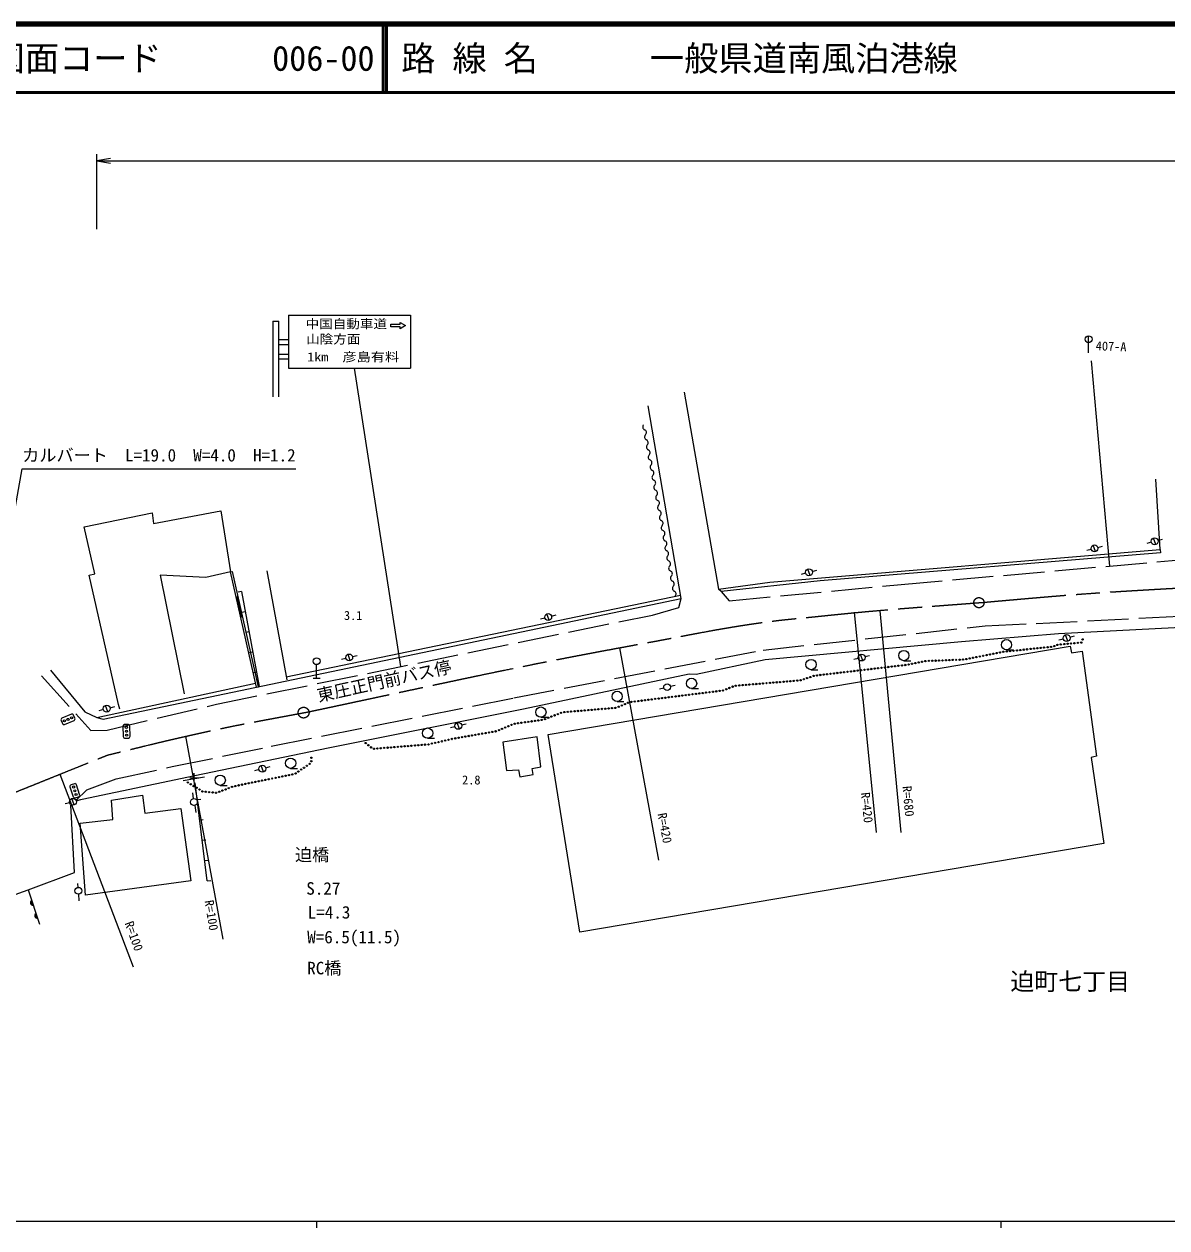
# Model space of a CAD drawing. Units: millimetres, scale not verified. Extents: x 40000 to 680000, y 20000 to 380000.
# Drawn here: x 125265 to 292282, y 204000 to 380000 of the extents above; entities that cross this region are included whole.
import ezdxf
from ezdxf.enums import TextEntityAlignment as Align

# ---------------------------------------------------------------- set-up
doc = ezdxf.new("R2010")
doc.units = ezdxf.units.MM
doc.header["$LTSCALE"] = 1000
for name, pattern in [('CHAIN', [18.5, 12, -1.5, 3.5, -1.5]), ('DASHED', [7.5, 6, -1.5]), ('LONG_DASHED_DOTTED', [15.25, 12, -1.5, 0.25, -1.5])]:
    doc.linetypes.add(name, pattern=pattern)
for name, color, linetype, lineweight in [('M-BMK', 2, 'CHAIN', 13), ('M-STR-HTXT', 7, 'Continuous', 13), ('M-STR-STRC', 7, 'Continuous', 25), ('M-TTL', 2, 'Continuous', 140), ('M-TTL-BAND', 7, 'Continuous', 25), ('M-TTL-LINE', 7, 'Continuous', 50), ('M-WORK', 1, 'Continuous', 13)]:
    doc.layers.add(name, color=color, linetype=linetype, lineweight=lineweight)
doc.layers.add('M-BMK-HTXT', color=7, linetype='Continuous')
doc.layers.add('M-TTL-TXT', color=7, linetype='Continuous')
doc.styles.add('ＭＳ ゴシック', font='')
doc.styles.get('ＭＳ ゴシック').set_extended_font_data('MS Gothic')

# ---------------------------------------------------------------- blocks, each defined once
blk = doc.blocks.new('plus')
at = {"color": 0, "linetype": 'Continuous', "lineweight": -2}
for p, q in [((-1.25, 0), (1.25, 0)), ((0, -1.25), (0, 1.25))]:
    blk.add_line(p, q, dxfattribs=at)
blk = doc.blocks.new('open_arrow')
at = {"color": 0, "linetype": 'Continuous', "lineweight": -2}
blk.add_lwpolyline([(7.5, 1.25), (0, 0), (7.5, -1.25)], dxfattribs=at)

msp = doc.modelspace()

# ---------------------------------------------------------------- linework, layer by layer
at = {"layer": 'M-BMK'}
for centre, radius in [((264808, 295409), 745), ((166115, 279337), 792)]:
    msp.add_circle(centre, radius, dxfattribs=at)
for points in [[(265551, 295467), (277493, 296534), (280679, 296795), (290395, 297355), (301542, 297997), (307798, 298217), (318963, 298340), (329729, 298458), (335770, 298524), (346528, 298076), (353843, 297771), (356268, 297641), (365240, 296965)], [(166897, 279463), (190753, 284545), (196941, 286024), (216328, 289558), (222733, 290725), (226296, 291536), (232741, 292460), (236052, 292935), (237925, 293052), (241252, 293402), (250725, 294399), (253792, 294564), (265551, 295467)], [(72036, 246780), (100056, 258065), (111922, 262844), (137486, 273140), (137486, 273140), (137486, 273140), (137486, 273140), (141935, 274207), (144413, 274863), (148875, 275872), (155876, 277455), (158197, 277841), (166897, 279463)]]:
    msp.add_open_spline(points, degree=3, knots=[0, 0, 0, 0, 1, 1, 1, 2, 2, 2, 3, 3, 3, 4, 4, 4, 4], dxfattribs=at)
at = {"layer": 'M-STR-HTXT'}
for p, q in [((135886, 350000), (135886, 361000)), ((135886, 360000), (559000, 360000)), ((249848, 261809), (246629, 294000)), ((250323, 294211), (253384, 261809)), ((212265, 288828), (217991, 257789)), ((148875, 275872), (154306, 246202)), ((130488, 270360), (141201, 242180))]:
    msp.add_line(p, q, dxfattribs=at)
msp.add_lwpolyline([(117075, 270656), (125000, 315000), (165000, 315000)], dxfattribs=at)
at = {"layer": 'M-STR-STRC'}
for p, q in [((161631, 336549), (162487, 336549)), ((161631, 336549), (161631, 329314)), ((162487, 325506), (162487, 336549)), ((163916, 337431), (163903, 329708)), ((163916, 337431), (181743, 337431)), ((180203, 336109), (180203, 336376)), ((180203, 336376), (181003, 335923)), ((181743, 337431), (181743, 329696)), ((178870, 336109), (180203, 336109)), ((178870, 335736), (178870, 336109)), ((180203, 335736), (178870, 335736)), ((181003, 335923), (180203, 335469)), ((180203, 335469), (180203, 335736)), ((280843, 331928), (280843, 334428)), ((162487, 333884), (163916, 333884)), ((163916, 333122), (162487, 333122)), ((162479, 331753), (163909, 331753)), ((163909, 330991), (162479, 330991)), ((161631, 329314), (161631, 325506)), ((163903, 329708), (181743, 329696)), ((173499, 329701), (180252, 286064)), ((281212, 330767), (283893, 300757))]:
    msp.add_line(p, q, dxfattribs=at)
msp.add_circle((280843, 333928), 500, dxfattribs=at)
at = {"layer": 'M-TTL'}
msp.add_line((680000, 380000), (40000, 380000), dxfattribs=at)
at = {"layer": 'M-TTL-BAND'}
for p, q in [((40000, 205000), (579000, 205000)), ((168000, 205000), (168000, 204000)), ((268000, 205000), (268000, 204000))]:
    msp.add_line(p, q, dxfattribs=at)
at = {"layer": 'M-TTL-LINE'}
for p, q in [((177750, 380000), (177750, 370000)), ((178250, 380000), (178250, 370000)), ((40000, 370000), (680000, 370000))]:
    msp.add_line(p, q, dxfattribs=at)
at = {"layer": 'M-WORK'}
for p, q in [((221727, 326203), (226758, 297390)), ((221270, 296003), (216474, 324183)), ((291299, 303177), (290666, 313468)), ((134042, 306505), (143963, 308522)), ((143963, 308522), (144197, 306974)), ((144197, 306974), (154001, 308827)), ((154001, 308827), (155408, 299915)), ((135590, 299633), (134042, 306505)), ((290651, 303907), (290312, 304847)), ((290970, 304511), (291648, 304687)), ((234252, 298428), (291299, 303177)), ((281218, 303204), (280568, 303038)), ((281861, 302872), (281522, 303813)), ((282180, 303477), (282858, 303653)), ((290008, 304238), (289358, 304072)), ((291299, 303177), (291352, 302712)), ((291352, 302712), (241589, 298604)), ((134769, 299446), (135590, 299633)), ((139073, 280518), (134769, 299446)), ((151820, 299094), (145135, 299446)), ((145135, 299446), (148642, 282083)), ((155408, 299915), (151820, 299094)), ((155408, 299915), (155701, 299981)), ((159232, 283060), (155408, 299915)), ((159524, 283126), (155701, 299981)), ((160756, 300064), (163653, 284115)), ((239485, 299718), (238835, 299551)), ((240128, 299386), (239789, 300326)), ((240447, 299991), (241125, 300167)), ((226758, 297390), (234252, 298428)), ((241589, 298604), (227144, 297035)), ((136807, 278381), (221270, 296003)), ((156538, 296291), (156245, 296225)), ((156968, 293313), (156304, 296238)), ((157026, 293326), (156362, 296252)), ((157085, 293339), (156421, 296265)), ((157143, 293352), (156479, 296278)), ((157048, 297038), (156557, 296947)), ((157048, 297038), (159630, 283143)), ((163569, 284578), (221183, 296512)), ((227144, 297035), (226758, 297390)), ((157596, 294089), (157105, 293997)), ((156909, 293299), (157202, 293366)), ((201380, 293168), (200730, 293002)), ((202024, 292836), (201684, 293777)), ((202342, 293441), (203021, 293617)), ((276453, 290921), (303472, 292328)), ((158144, 291139), (157653, 291048)), ((262275, 289725), (276453, 290921)), ((277791, 289765), (277451, 290706)), ((278109, 290370), (278788, 290546)), ((201859, 276124), (278162, 289044)), ((233567, 287121), (262275, 289725)), ((277147, 290097), (276497, 289931)), ((278162, 289044), (278350, 288059)), ((158693, 288190), (158201, 288098)), ((172300, 287260), (171650, 287094)), ((172944, 286929), (172604, 287869)), ((173262, 287533), (173941, 287709)), ((223469, 284975), (233567, 287121)), ((247181, 287251), (246531, 287085)), ((247825, 286919), (247486, 287859)), ((248143, 287524), (248822, 287700)), ((253839, 286929), (254839, 286929)), ((268844, 288519), (269844, 288519)), ((278350, 288059), (279874, 288317)), ((279874, 288317), (281977, 272970)), ((129131, 285525), (134135, 279427)), ((159241, 285240), (158749, 285149)), ((168015, 284351), (168015, 286351)), ((240276, 285610), (241276, 285610)), ((135886, 278599), (159085, 283626)), ((167515, 284351), (168515, 284351)), ((198244, 279909), (222484, 285011)), ((219719, 283191), (220398, 283367)), ((222484, 285011), (223469, 284975)), ((159232, 283060), (159524, 283126)), ((218757, 282918), (218107, 282752)), ((222809, 282866), (223809, 282866)), ((137507, 279452), (137167, 280392)), ((137825, 280056), (138504, 280232)), ((139248, 279849), (139073, 280518)), ((169712, 274175), (198244, 279909)), ((211938, 280966), (212938, 280966)), ((130663, 278188), (130859, 277728)), ((132177, 279102), (130796, 278516)), ((131186, 277596), (132567, 278182)), ((132700, 278509), (132504, 278970)), ((134135, 279427), (135886, 278599)), ((135886, 278599), (136807, 278381)), ((136863, 279783), (136213, 279617)), ((200797, 278668), (201797, 278668)), ((139705, 277338), (139761, 275839)), ((140445, 277616), (139946, 277598)), ((140760, 275877), (140705, 277376)), ((188239, 277259), (187589, 277093)), ((188883, 276927), (188543, 277868)), ((189201, 277532), (189880, 277708)), ((140020, 275599), (140520, 275618)), ((184238, 275595), (185238, 275595)), ((200244, 275815), (195248, 274994)), ((195248, 274994), (195787, 270866)), ((200783, 271429), (200244, 275815)), ((206503, 247240), (201859, 276124)), ((150222, 270129), (169712, 274175)), ((281977, 272970), (281211, 272767)), ((160248, 270665), (159908, 271606)), ((160566, 271270), (161245, 271446)), ((164220, 271186), (165220, 271186)), ((199540, 271171), (200783, 271429)), ((199657, 270279), (199540, 271171)), ((281211, 272767), (283041, 260226)), ((132834, 266480), (150222, 270129)), ((148515, 269400), (151656, 269962)), ((159604, 270997), (158954, 270831)), ((195787, 270866), (197523, 270960)), ((197523, 270960), (197711, 269951)), ((197711, 269951), (199657, 270279)), ((131974, 268474), (132435, 267047)), ((132611, 268943), (132135, 268789)), ((133386, 267354), (132925, 268782)), ((150020, 266755), (149906, 267619)), ((152041, 254733), (150282, 269064)), ((153929, 268705), (154929, 268705)), ((131927, 266163), (131277, 265997)), ((132571, 265831), (132231, 266772)), ((132750, 266886), (133225, 267039)), ((132889, 266436), (133568, 266612)), ((138040, 266518), (142578, 267280)), ((138251, 263721), (138040, 266518)), ((142578, 267280), (142907, 264653)), ((150195, 265771), (150346, 264727)), ((150579, 266644), (151076, 266705)), ((142907, 264653), (148160, 265310)), ((148160, 265310), (149650, 254750)), ((133484, 263170), (138251, 263721)), ((134240, 252639), (133484, 263170)), ((150945, 263666), (151441, 263727)), ((151310, 260689), (151807, 260750)), ((283041, 260226), (206503, 247240)), ((151676, 257711), (152172, 257772)), ((133186, 253791), (133125, 254378)), ((149650, 254750), (134240, 252639)), ((152041, 254733), (152538, 254794)), ((120984, 251668), (125847, 253419)), ((125847, 253419), (127521, 248432)), ((133241, 252793), (133244, 251833))]:
    msp.add_line(p, q, dxfattribs=at)
at = {"layer": 'M-WORK', "linetype": 'DASHED'}
for points in [[(227144, 297035), (228323, 295691), (253466, 298083), (294165, 301660), (306760, 302129), (328198, 302317), (370808, 300212), (401047, 297415), (459571, 289763), (483477, 286450), (491950, 284468), (508732, 279164), (523168, 272530), (534883, 265326), (543116, 260023), (556685, 249548)], [(127833, 284720), (135033, 276699), (137426, 276792), (153398, 280569), (217094, 293603), (220959, 294682), (221270, 296003)], [(132834, 266480), (134427, 268029), (138743, 269655), (146905, 271438), (161376, 274416), (196816, 281500), (233264, 288489), (265701, 292007), (295324, 293485), (325745, 294212), (368314, 292922), (388251, 291515), (406873, 289286), (444963, 284291), (479816, 279623), (491673, 277084), (507663, 271965), (524655, 263100), (538323, 254234), (552381, 243823)]]:
    msp.add_lwpolyline(points, dxfattribs=at)
at = {"layer": 'M-WORK', "linetype": 'LONG_DASHED_DOTTED'}
msp.add_lwpolyline([(125847, 253419), (132614, 255942), (132098, 265824)], dxfattribs=at)
at = {"layer": 'M-WORK'}
for centre, radius in [((290488, 304379), 500), ((281698, 303345), 500), ((239965, 299858), 500), ((201860, 293309), 500), ((277627, 290238), 500), ((268844, 289269), 750), ((271854, 288589), 100), ((272351, 288641), 100), ((272848, 288692), 100), ((273346, 288744), 100), ((273843, 288795), 100), ((274340, 288847), 100), ((274838, 288898), 100), ((275335, 288950), 100), ((275819, 289057), 100), ((276284, 289240), 100), ((276774, 289316), 100), ((277273, 289358), 100), ((277771, 289400), 100), ((278269, 289441), 100), ((278767, 289483), 100), ((279266, 289525), 100), ((279756, 289578), 100), ((279956, 290036), 100), ((168015, 286851), 500), ((172780, 287401), 500), ((240276, 286360), 750), ((247661, 287391), 500), ((253839, 287679), 750), ((256988, 286870), 100), ((257488, 286890), 100), ((257987, 286910), 100), ((258487, 286931), 100), ((258986, 286951), 100), ((259486, 286971), 100), ((259986, 286992), 100), ((260485, 287012), 100), ((260985, 287032), 100), ((261484, 287053), 100), ((261984, 287073), 100), ((262484, 287093), 100), ((262978, 287154), 100), ((263469, 287252), 100), ((263959, 287349), 100), ((264449, 287447), 100), ((264940, 287545), 100), ((265430, 287642), 100), ((265921, 287740), 100), ((266411, 287838), 100), ((266901, 287935), 100), ((267392, 288033), 100), ((267882, 288131), 100), ((268372, 288228), 100), ((268870, 288280), 100), ((269367, 288331), 100), ((269864, 288383), 100), ((270362, 288435), 100), ((270859, 288486), 100), ((271356, 288538), 100), ((243617, 285071), 100), ((244113, 285130), 100), ((244610, 285188), 100), ((245106, 285246), 100), ((245603, 285305), 100), ((246099, 285363), 100), ((246596, 285421), 100), ((247093, 285479), 100), ((247589, 285538), 100), ((248086, 285596), 100), ((248582, 285654), 100), ((249079, 285713), 100), ((249576, 285771), 100), ((250072, 285829), 100), ((250569, 285888), 100), ((251065, 285946), 100), ((251562, 286004), 100), ((252059, 286063), 100), ((252555, 286121), 100), ((253052, 286179), 100), ((253548, 286238), 100), ((254045, 286296), 100), ((254538, 286373), 100), ((255028, 286473), 100), ((255518, 286574), 100), ((256008, 286674), 100), ((256498, 286775), 100), ((219237, 283059), 500), ((222809, 283616), 750), ((229280, 283270), 100), ((229779, 283312), 100), ((230277, 283353), 100), ((230775, 283394), 100), ((231273, 283436), 100), ((231772, 283477), 100), ((232270, 283518), 100), ((232768, 283560), 100), ((233267, 283601), 100), ((233765, 283642), 100), ((234263, 283684), 100), ((234761, 283725), 100), ((235260, 283766), 100), ((235758, 283808), 100), ((236256, 283849), 100), ((236755, 283890), 100), ((237253, 283932), 100), ((237751, 283973), 100), ((238250, 284014), 100), ((238747, 284060), 100), ((239221, 284220), 100), ((239694, 284379), 100), ((240168, 284539), 100), ((240642, 284699), 100), ((241134, 284780), 100), ((241630, 284838), 100), ((242127, 284896), 100), ((242623, 284955), 100), ((243120, 285013), 100), ((211937, 281716), 750), ((218982, 281519), 100), ((219478, 281581), 100), ((219974, 281642), 100), ((220470, 281704), 100), ((220966, 281766), 100), ((221463, 281828), 100), ((221959, 281890), 100), ((222455, 281951), 100), ((222951, 282013), 100), ((223447, 282075), 100), ((223943, 282137), 100), ((224440, 282199), 100), ((224936, 282260), 100), ((225432, 282322), 100), ((225928, 282384), 100), ((226424, 282446), 100), ((226920, 282508), 100), ((227417, 282570), 100), ((227882, 282747), 100), ((228344, 282938), 100), ((228806, 283129), 100), ((137343, 279924), 500), ((200797, 279418), 750), ((208205, 279741), 100), ((208703, 279783), 100), ((209201, 279824), 100), ((209700, 279866), 100), ((210198, 279907), 100), ((210696, 279949), 100), ((211194, 279991), 100), ((211693, 280032), 100), ((212162, 280188), 100), ((212621, 280386), 100), ((213080, 280585), 100), ((213539, 280783), 100), ((214020, 280901), 100), ((214516, 280963), 100), ((215012, 281024), 100), ((215509, 281086), 100), ((216005, 281148), 100), ((216501, 281210), 100), ((216997, 281272), 100), ((217493, 281333), 100), ((217989, 281395), 100), ((218486, 281457), 100), ((131152, 278124), 150), ((131681, 278349), 150), ((132211, 278573), 150), ((198945, 277990), 100), ((199440, 278061), 100), ((199935, 278131), 100), ((200430, 278201), 100), ((200925, 278272), 100), ((201406, 278396), 100), ((201872, 278578), 100), ((202337, 278759), 100), ((202803, 278941), 100), ((203269, 279123), 100), ((203735, 279304), 100), ((204219, 279409), 100), ((204717, 279451), 100), ((205215, 279492), 100), ((205713, 279534), 100), ((206212, 279575), 100), ((206710, 279617), 100), ((207208, 279658), 100), ((207706, 279700), 100), ((140211, 277182), 150), ((140233, 276608), 150), ((184238, 276345), 750), ((188719, 277400), 500), ((192211, 276260), 100), ((192704, 276345), 100), ((193196, 276430), 100), ((193689, 276516), 100), ((194182, 276601), 100), ((194650, 276771), 100), ((195112, 276962), 100), ((195574, 277154), 100), ((196036, 277345), 100), ((196498, 277537), 100), ((196965, 277709), 100), ((197460, 277779), 100), ((197955, 277850), 100), ((198450, 277920), 100), ((140254, 276033), 150), ((175198, 274891), 100), ((175586, 274575), 100), ((181878, 274492), 100), ((182376, 274532), 100), ((182875, 274572), 100), ((183373, 274612), 100), ((183871, 274652), 100), ((184370, 274692), 100), ((184857, 274800), 100), ((185344, 274914), 100), ((185831, 275028), 100), ((186318, 275141), 100), ((186805, 275255), 100), ((187292, 275368), 100), ((187779, 275482), 100), ((188270, 275576), 100), ((188763, 275661), 100), ((189255, 275747), 100), ((189748, 275832), 100), ((190241, 275918), 100), ((190733, 276003), 100), ((191226, 276089), 100), ((191718, 276174), 100), ((167266, 272733), 100), ((175974, 274260), 100), ((176395, 274051), 100), ((176894, 274091), 100), ((177392, 274131), 100), ((177891, 274171), 100), ((178389, 274211), 100), ((178887, 274251), 100), ((179386, 274291), 100), ((179884, 274332), 100), ((180383, 274372), 100), ((180881, 274412), 100), ((181379, 274452), 100), ((160084, 271137), 500), ((164220, 271936), 750), ((165760, 271003), 100), ((166173, 271286), 100), ((166586, 271568), 100), ((166999, 271850), 100), ((167232, 272234), 100), ((153929, 269455), 750), ((159071, 269204), 100), ((159561, 269303), 100), ((160051, 269403), 100), ((160541, 269503), 100), ((161031, 269603), 100), ((161521, 269703), 100), ((162011, 269802), 100), ((162501, 269902), 100), ((162991, 270002), 100), ((163481, 270102), 100), ((163971, 270201), 100), ((164461, 270301), 100), ((164935, 270439), 100), ((165347, 270721), 100), ((132503, 268461), 150), ((132680, 267914), 150), ((149195, 269131), 100), ((149621, 268870), 100), ((150047, 268608), 100), ((150473, 268346), 100), ((150899, 268084), 100), ((151325, 267822), 100), ((151817, 267758), 100), ((152315, 267712), 100), ((152812, 267667), 100), ((153310, 267621), 100), ((153783, 267758), 100), ((154250, 267936), 100), ((154718, 268114), 100), ((155185, 268292), 100), ((155652, 268470), 100), ((156132, 268605), 100), ((156622, 268705), 100), ((157112, 268805), 100), ((157602, 268904), 100), ((158092, 269004), 100), ((158582, 269104), 100), ((132407, 266304), 500), ((132857, 267367), 150), ((150097, 266261), 500), ((133194, 253291), 500)]:
    msp.add_circle(centre, radius, dxfattribs=at)
for centre, radius, start, end in [((216121, 321110), 452, 134.26877, 246.55872), ((215761, 320281), 452, 314.26877, 66.55872), ((216392, 319634), 452, 134.26877, 246.55872), ((216032, 318806), 452, 314.26877, 66.55872), ((216663, 318159), 452, 134.26877, 246.55872), ((216934, 316684), 452, 134.26877, 246.55872), ((216304, 317330), 452, 314.26877, 66.55872), ((217205, 315208), 452, 134.26877, 246.55872), ((216575, 315855), 452, 314.26877, 66.55872), ((217476, 313733), 452, 134.26877, 246.55872), ((216846, 314380), 452, 314.26877, 66.55872), ((217117, 312904), 452, 314.26877, 66.55872), ((217747, 312258), 452, 134.26877, 246.55872), ((217388, 311429), 452, 314.26877, 66.55872), ((218018, 310782), 452, 134.26877, 246.55872), ((217659, 309954), 452, 314.26877, 66.55872), ((218290, 309307), 452, 134.26877, 246.55872), ((218561, 307832), 452, 134.26877, 246.55872), ((217930, 308479), 452, 314.26877, 66.55872), ((218832, 306357), 452, 134.26877, 246.55872), ((218201, 307003), 452, 314.26877, 66.55872), ((219103, 304881), 452, 134.26877, 246.55872), ((218473, 305528), 452, 314.26877, 66.55872), ((219374, 303406), 452, 134.26877, 246.55872), ((218744, 304053), 452, 314.26877, 66.55872), ((219015, 302577), 452, 314.26877, 66.55872), ((219645, 301931), 452, 134.26877, 246.55872), ((219286, 301102), 452, 314.26877, 66.55872), ((219916, 300455), 452, 134.26877, 246.55872), ((220187, 298980), 452, 134.26877, 246.55872), ((219557, 299627), 452, 314.26877, 66.55872), ((220459, 297505), 452, 134.26877, 246.55872), ((219828, 298152), 452, 314.26877, 66.55872), ((220099, 296676), 452, 314.26877, 66.55872), ((130893, 278286), 250, 112.99834, 202.99834), ((132274, 278872), 250, 22.99834, 112.99834), ((132470, 278412), 250, 292.99834, 22.99834), ((131089, 277826), 250, 202.99834, 292.99834), ((139955, 277348), 250, 92.13168, 182.13168), ((140455, 277366), 250, 2.13168, 92.13168), ((140011, 275849), 250, 182.13168, 272.13168), ((140511, 275867), 250, 272.13168, 2.13168), ((132212, 268551), 250, 107.89835, 197.89835), ((132687, 268705), 250, 17.89835, 107.89835), ((132673, 267124), 250, 197.89835, 287.89835), ((133148, 267277), 250, 287.89835, 17.89835), ((126535, 251540), 354, 117.35162, 279.7568), ((126535, 251540), 283, 119.57566, 277.53276), ((126535, 251540), 212, 123.32199, 273.78643), ((126535, 251540), 142, 131.03372, 266.0747), ((126535, 251540), 100, 141.35138, 255.75704), ((127171, 249644), 354, 117.35162, 279.7568), ((127171, 249644), 283, 119.57566, 277.53276), ((127171, 249644), 212, 123.32199, 273.78643), ((127171, 249644), 142, 131.03372, 266.0747), ((127171, 249644), 100, 141.35138, 255.75704)]:
    msp.add_arc(centre, radius, start, end, dxfattribs=at)

# ---------------------------------------------------------------- block references
at = {"layer": 'M-STR-HTXT', "xscale": 267, "yscale": 267}
msp.add_blockref('open_arrow', (135886, 360000), dxfattribs=at)
at = {"layer": 'M-WORK', "xscale": 520, "yscale": 520}
msp.add_blockref('plus', (150124, 269821), dxfattribs=at)

# ---------------------------------------------------------------- texts
at = {"layer": 'M-BMK-HTXT', "style": 'ＭＳ ゴシック'}
msp.add_text('迫町七丁目', height=2566, dxfattribs=at).set_placement((269392, 237989), align=Align.BOTTOM_LEFT)
at = {"layer": 'M-STR-HTXT', "style": 'ＭＳ ゴシック'}
for s, p in [('カルバート\u3000L=19.0\u3000W=4.0\u3000H=1.2', (125000, 315500)), ('迫橋', (164852, 257089)), ('S.27', (166505, 252164)), ('L=4.3', (166713, 248681)), ('W=6.5(11.5)', (166642, 245057)), ('RC橋', (166642, 240519))]:
    msp.add_text(s, height=1833, dxfattribs=at).set_placement(p, align=Align.BOTTOM_LEFT)
for s, rotation, p in [('R=420', 276.044, (247157, 267574)), ('R=680', 275.274, (253236, 268523)), ('R=420', 280.713, (217451, 264475)), ('R=100', 279.067, (151254, 251760)), ('R=100', 289.747, (139573, 248420))]:
    msp.add_text(s, height=1320, rotation=rotation, dxfattribs=at).set_placement(p, align=Align.BOTTOM_LEFT)
at = {"layer": 'M-STR-STRC', "style": 'ＭＳ ゴシック'}
for s, width, p in [('中国自動車道', 1.1, (166414, 335124)), ('山陰方面', 1.1, (166490, 332889)), ('1km\u3000彦島有料', 1.15, (166632, 330282))]:
    msp.add_text(s, height=1320, dxfattribs=dict(at, width=width)).set_placement(p, align=Align.BOTTOM_LEFT)
msp.add_text('407-A', height=1320, rotation=357.881, dxfattribs=at).set_placement((281849, 331920), align=Align.BOTTOM_LEFT)
at = {"layer": 'M-TTL-TXT', "style": 'ＭＳ ゴシック'}
for s, p in [('図面コード', (120380, 375000)), ('006-00', (161521, 375000)), ('路 線 名', (180380, 375000)), ('一般県道南風泊港線', (216734, 375000))]:
    msp.add_text(s, height=3666, dxfattribs=at).set_placement(p, align=Align.MIDDLE_LEFT)
at = {"layer": 'M-WORK', "style": 'ＭＳ ゴシック'}
for s, p in [('3.1', (172010, 292488)), ('2.8', (189274, 268440))]:
    msp.add_text(s, height=1320, dxfattribs=at).set_placement(p, align=Align.BOTTOM_LEFT)
msp.add_text('東圧正門前バス停', height=1833, rotation=12.423, dxfattribs=at).set_placement((168430, 280375), align=Align.BOTTOM_LEFT)

doc.saveas('drawing.dxf')
